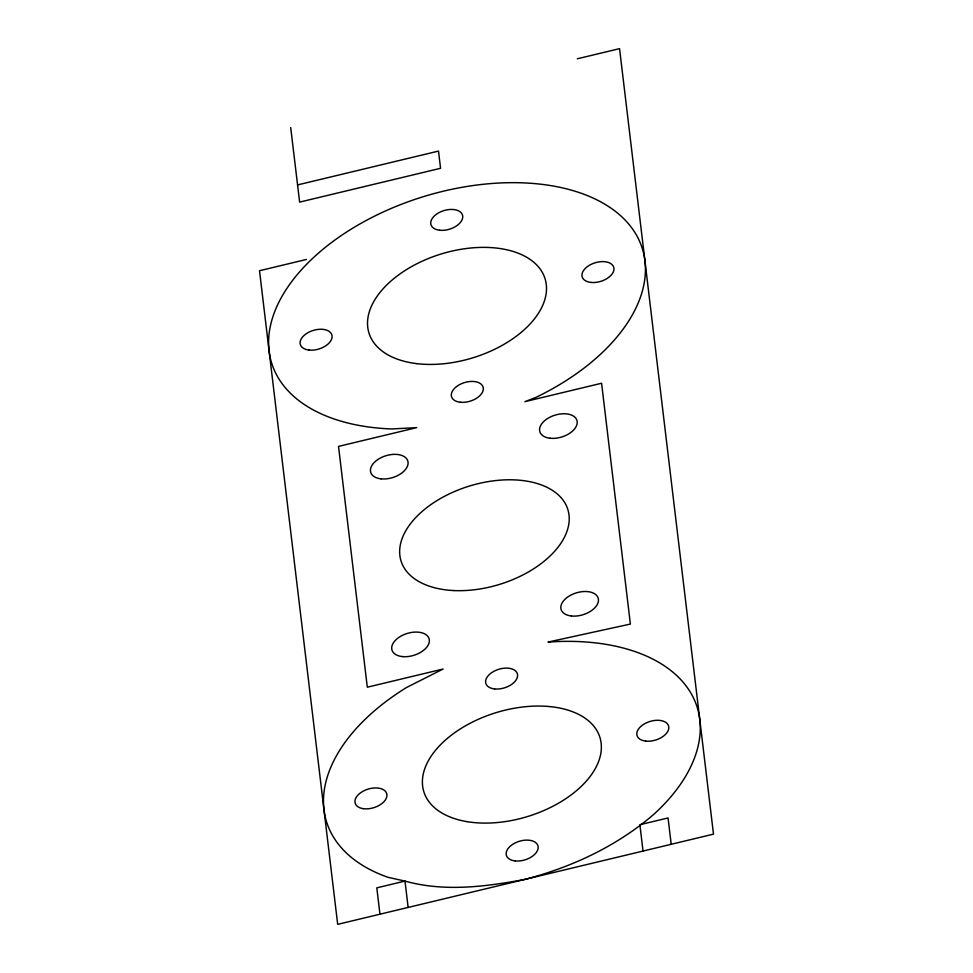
<?xml version="1.0" encoding="UTF-8"?>
<svg xmlns="http://www.w3.org/2000/svg" width="973" height="973" viewBox="0 0 973 973"><rect width="100%" height="100%" fill="white"/><g stroke="black" fill="none" stroke-linecap="round" stroke-linejoin="round"><path stroke-width="1.46" d="M577.281 58.794L619.558 48.65L713.489 834.141L337.68 924.35L259.511 270.725L306.483 259.45M297.568 184.919L438.507 151.083L440.562 168.293L299.623 202.116L290.708 127.585M671.212 844.296L668.062 817.952L639.881 824.715L643.031 851.059M408.137 907.432L404.987 881.088L388.142 877.354A193.955 114.279 -17.1 0 1 406.653 687.437L443.153 669.01L367.308 687.206L338.519 446.4L416.736 427.621L391.9 428.959A193.955 114.279 -17.1 0 1 303.102 267.964A193.955 114.279 -17.1 0 1 601.813 202.457A193.955 114.279 -17.1 0 1 535.989 397.361L524.897 401.667L601.582 383.253L630.382 624.07L547.981 642.083A193.955 114.279 -17.1 0 1 653.953 814.206C616.858 846.169 572.002 867.125 524.848 879.422C485.503 886.768 444.175 892.059 404.987 881.088L376.806 887.85L379.957 914.194M416.955 363.659A92.131 54.281 -17.1 0 0 546.352 285.198A92.131 54.281 -17.1 0 0 407.748 268.828A92.131 54.281 -17.1 0 0 416.955 363.659M453.917 590.562A87.278 51.423 -17.1 0 0 568.208 510.764A87.278 51.423 -17.1 0 0 431.209 504.379A87.278 51.423 -17.1 0 0 453.917 590.562M571.419 615.994A19.399 11.433 -17.1 0 0 598.419 599.295A19.399 11.433 -17.1 0 0 569.047 596.133A19.399 11.433 -17.1 0 0 571.419 615.994M550.171 438.251A19.399 11.433 -17.1 0 0 577.171 421.552A19.399 11.433 -17.1 0 0 547.799 418.39A19.399 11.433 -17.1 0 0 550.171 438.251M381.051 478.85A19.399 11.433 -17.1 0 0 408.052 462.151A19.399 11.433 -17.1 0 0 378.679 458.988A19.399 11.433 -17.1 0 0 381.051 478.85M402.311 656.58A19.399 11.433 -17.1 0 0 429.312 639.893A19.399 11.433 -17.1 0 0 399.927 636.719A19.399 11.433 -17.1 0 0 402.311 656.58M467.016 821.65A92.131 54.281 -17.1 0 0 601.363 747.252A92.131 54.281 -17.1 0 0 467.235 724.824A92.131 54.281 -17.1 0 0 467.016 821.65M494.612 688.933A16.492 9.718 -17.1 0 0 517.563 674.739A16.492 9.718 -17.1 0 0 492.593 672.051A16.492 9.718 -17.1 0 0 494.612 688.933M515.179 860.935A16.492 9.718 -17.1 0 0 538.13 846.741A16.492 9.718 -17.1 0 0 513.16 844.053A16.492 9.718 -17.1 0 0 515.179 860.935M439.76 230.248A16.492 9.718 -17.1 0 0 462.71 216.055A16.492 9.718 -17.1 0 0 437.741 213.367A16.492 9.718 -17.1 0 0 439.76 230.248M460.326 402.25A16.492 9.718 -17.1 0 0 483.277 388.057A16.492 9.718 -17.1 0 0 458.307 385.369A16.492 9.718 -17.1 0 0 460.326 402.25M309.11 350.073A16.492 9.718 -17.1 0 0 332.061 335.892A16.492 9.718 -17.1 0 0 307.091 333.192A16.492 9.718 -17.1 0 0 309.11 350.073M590.976 282.425A16.492 9.718 -17.1 0 0 613.927 268.232A16.492 9.718 -17.1 0 0 588.957 265.544A16.492 9.718 -17.1 0 0 590.976 282.425M645.829 741.11A16.492 9.718 -17.1 0 0 668.779 726.916A16.492 9.718 -17.1 0 0 643.81 724.228A16.492 9.718 -17.1 0 0 645.829 741.11M363.294 808.672A16.492 9.718 -17.1 0 0 386.95 795.026A16.492 9.718 -17.1 0 0 362.576 791.499A16.492 9.718 -17.1 0 0 363.294 808.672"/></g></svg>
